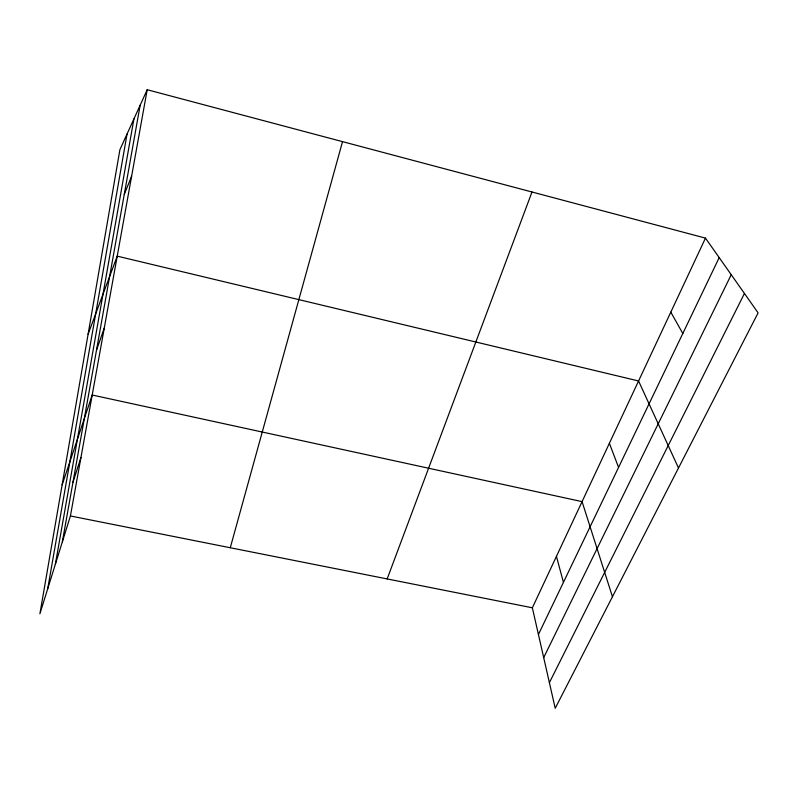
<?xml version="1.0" encoding="UTF-8"?>
<svg xmlns="http://www.w3.org/2000/svg" width="798" height="798" viewBox="0 0 798 798"><rect width="100%" height="100%" fill="white"/><g stroke="black" fill="none" stroke-linecap="round" stroke-linejoin="round"><path stroke-width="1.2" d="M47.72 588.734L127.052 133.994M55.351 564.286L133.924 118.902M62.354 541.802L140.149 105.226M147.201 89.725L119.9 149.715L39.9 613.822L70.414 515.967L147.201 89.725L705.472 238.113L758.1 312.856L555.218 708.275L532.356 607.797L705.472 238.113M230.273 547.747L342.522 141.645M72.957 482.331L80.947 457.503M62.124 484.895L92.209 395.02L582.071 501.633L612.445 596.724M96.508 350.172L104.269 328.058M88.099 334.182L117.226 256.138L638.57 380.975L678.5 468.007M387.16 578.929L531.997 192.009M124.269 194.383L131.62 176.238M538.431 634.49L719.197 257.614M543.687 657.622L731.237 274.712M549.393 682.669L744.444 293.455M70.414 515.967L532.356 607.797M670.799 312.148L682.809 333.484M609.383 443.299L618.57 467.399M556.435 556.366L563.438 582.35"/></g></svg>
